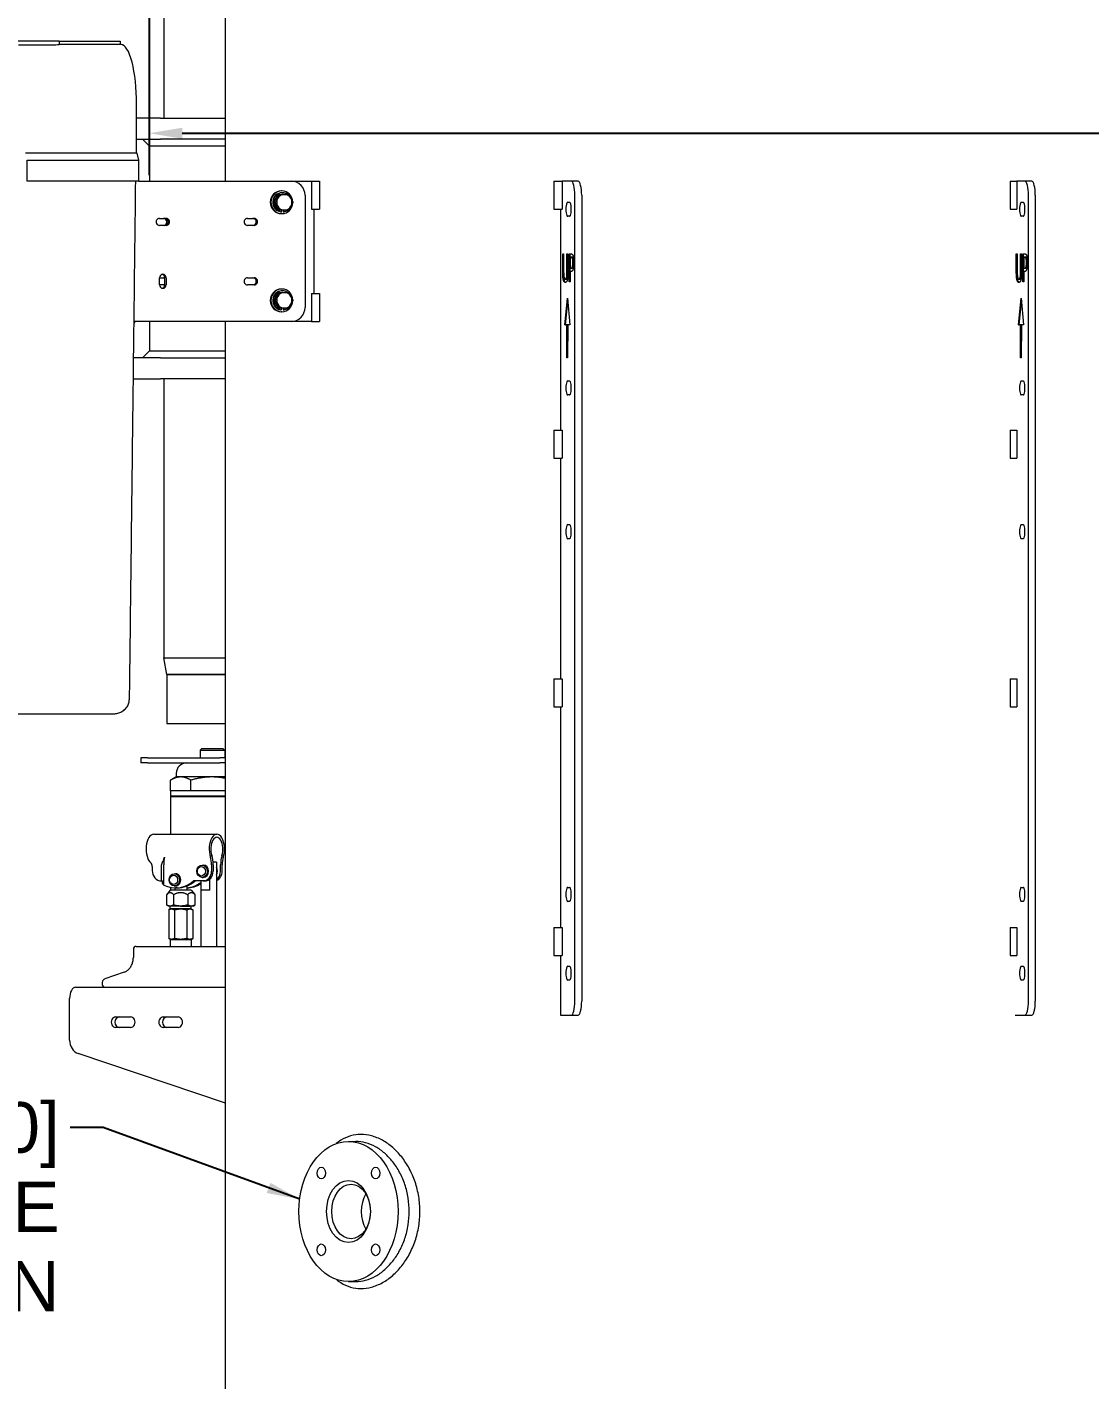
# Model space of a CAD drawing. Header units: inches. Extents: x 15 to 402, y 6 to 258.
# Drawn here: x 56.04 to 93.95, y 65.23 to 113.49 of the extents above; entities that cross this region are included whole.
import ezdxf

# ---------------------------------------------------------------- set-up
doc = ezdxf.new("R2010")
doc.units = ezdxf.units.IN
doc.header["$LTSCALE"] = 12
doc.header["$MEASUREMENT"] = 0
for name, color, linetype, lineweight in [('Dimension (ANSI)', 7, 'Continuous', 25), ('Symbol (ANSI)', 7, 'Continuous', 25), ('Visible (ANSI)', 7, 'Continuous', 50)]:
    doc.layers.add(name, color=color, linetype=linetype, lineweight=lineweight)
doc.styles.add('MEMCOR Medium', font='arial.ttf')
doc.dimstyles.new('Default (ANSI)', dxfattribs={"dimscale": 12, "dimtxt": 0.15, "dimasz": 0.098425, "dimexe": 0.125, "dimexo": 0.0625, "dimgap": 0.031496, "dimtad": 0, "dimtih": 1, "dimtoh": 1, "dimdec": 4, "dimrnd": 1e-08, "dimzin": 3, "dimdsep": 46, "dimlunit": 5, "dimtxsty": 'MEMCOR Medium', "dimcen": 0.09, "dimdle": 0.393701, "dimclrd": 256, "dimclre": 256, "dimclrt": 256, "dimadec": 0, "dimazin": 1, "dimtfac": 0.8, "dimtofl": 0, "dimtmove": 0, "dimatfit": 3, "dimfxl": 1, "dimfrac": 1, "dimtolj": 1, "dimtzin": 4, "dimlwd": -1, "dimlwe": -1, "dimarcsym": 0})
doc.dimstyles.new('Default (ANSI)$7', dxfattribs={"dimscale": 12, "dimtxt": 0.15, "dimasz": 0.098425, "dimexe": 0.125, "dimexo": 0.0625, "dimgap": 0.031496, "dimtad": 0, "dimtih": 1, "dimtoh": 1, "dimdec": 4, "dimrnd": 1e-08, "dimzin": 3, "dimdsep": 46, "dimlunit": 5, "dimtxsty": 'MEMCOR Medium', "dimcen": 0.09, "dimdle": 0.393701, "dimclrd": 256, "dimclre": 256, "dimclrt": 256, "dimadec": 0, "dimazin": 1, "dimtfac": 0.8, "dimtofl": 0, "dimtmove": 0, "dimatfit": 3, "dimfxl": 1, "dimfrac": 1, "dimtolj": 1, "dimtzin": 4, "dimlwd": -1, "dimlwe": -1, "dimarcsym": 0})

# ---------------------------------------------------------------- blocks, each defined once
blk = doc.blocks.new('*D19')
at = {"layer": 'Defpoints', "color": 0, "transparency": 16777216}
for p in [(60.399, 120.366), (98.836, 120.366), (98.836, 109.697)]:
    blk.add_point(p, dxfattribs=at)
at = {"layer": 'Dimension (ANSI)', "transparency": 16777216}
for p, q in [((60.399, 119.616), (60.399, 108.197)), ((98.836, 119.616), (98.836, 108.197)), ((61.58, 109.697), (97.654, 109.697)), ((98.836, 109.697), (102.625, 109.697))]:
    blk.add_line(p, q, dxfattribs=at)
for points in [[(61.58, 109.894), (61.58, 109.5), (60.399, 109.697)], [(97.654, 109.894), (97.654, 109.5), (98.836, 109.697)]]:
    blk.add_solid(points, dxfattribs=at)
at = {"layer": 'Dimension (ANSI)', "transparency": 16777216, "char_height": 1.8, "attachment_point": 5, "style": 'MEMCOR Medium'}
for s, insert in [('\\A1; 38{\\H0.8x;\\S7#16;} in', (109.125, 111.537)), ('\\A1;[976.3 mm]', (109.125, 108.166))]:
    blk.add_mtext(s, dxfattribs=dict(at, insert=insert))
blk = doc.blocks.new('*D21')
at = {"layer": 'Defpoints', "color": 0, "transparency": 16777216}
for p in [(60.633, 121.736), (36.956, 39.736), (59.354, 39.736)]:
    blk.add_point(p, dxfattribs=at)
at = {"layer": 'Dimension (ANSI)', "transparency": 16777216}
for p, q in [((59.883, 121.736), (35.456, 121.736)), ((36.956, 120.555), (36.956, 91.062)), ((36.956, 40.917), (36.956, 85.405)), ((58.604, 39.736), (35.456, 39.736))]:
    blk.add_line(p, q, dxfattribs=at)
for points in [[(36.76, 120.555), (37.153, 120.555), (36.956, 121.736)], [(36.76, 40.917), (37.153, 40.917), (36.956, 39.736)]]:
    blk.add_solid(points, dxfattribs=at)
at = {"layer": 'Dimension (ANSI)', "transparency": 16777216, "char_height": 1.8, "attachment_point": 5, "style": 'MEMCOR Medium'}
for s, insert in [('\\A1; 82 in', (36.956, 89.531)), ('\\A1;[2082.8 mm]', (36.956, 86.702))]:
    blk.add_mtext(s, dxfattribs=dict(at, insert=insert))
blk = doc.blocks.new('*D30')
at = {"layer": 'Defpoints', "color": 0, "transparency": 16777216}
for p in [(26.516, 130.491), (26.283, 39.736), (59.354, 39.736)]:
    blk.add_point(p, dxfattribs=at)
at = {"layer": 'Dimension (ANSI)', "transparency": 16777216}
for p, q in [((26.283, 129.31), (26.283, 103.476)), ((26.283, 40.917), (26.283, 96.715)), ((58.604, 39.736), (24.783, 39.736))]:
    blk.add_line(p, q, dxfattribs=at)
for points in [[(26.086, 129.31), (26.48, 129.31), (26.283, 130.491)], [(26.086, 40.917), (26.48, 40.917), (26.283, 39.736)]]:
    blk.add_solid(points, dxfattribs=at)
at = {"layer": 'Dimension (ANSI)', "transparency": 16777216, "char_height": 1.8, "attachment_point": 5, "style": 'MEMCOR Medium'}
for s, insert in [('\\A1; 90{\\H0.8x;\\S3#4;} in', (26.283, 101.944)), ('\\A1;[2305.2 mm]', (26.283, 98.564))]:
    blk.add_mtext(s, dxfattribs=dict(at, insert=insert))

msp = doc.modelspace()

# ---------------------------------------------------------------- linework, layer by layer
at = {"layer": 'Visible (ANSI)', "linetype": 'Continuous', "lineweight": 18}
for p, q in [((60.92097, 115.73624), (60.92097, 110.23586)), ((63.11688, 107.98586), (63.11688, 113.98586)), ((57.18786, 112.98586), (54.07478, 112.98586)), ((57.18786, 112.98586), (59.36935, 112.98586)), ((57.18786, 112.98586), (57.18786, 112.85818)), ((59.36935, 112.98586), (59.36935, 112.86086)), ((59.39641, 112.86086), (58.29204, 112.86086)), ((59.94881, 108.98586), (59.94881, 110.73586)), ((60.80125, 110.23586), (59.94881, 110.23586)), ((60.80125, 110.23586), (63.11688, 110.23586)), ((59.94881, 109.48586), (60.80125, 109.48586)), ((60.40597, 109.23586), (60.15597, 109.48586)), ((60.40597, 109.23586), (60.40597, 107.98586)), ((63.11688, 109.23586), (60.40597, 109.23586)), ((63.11688, 109.48586), (60.80125, 109.48586)), ((59.96737, 108.98586), (55.99037, 108.98586)), ((56.04349, 108.73586), (60.03236, 108.73586)), ((56.04349, 107.98586), (56.04349, 108.73586)), ((60.03236, 108.73586), (59.96737, 108.98586)), ((60.03236, 107.98586), (60.03236, 108.73586)), ((60.03236, 107.98586), (56.04349, 107.98586)), ((60.03236, 107.98586), (60.29885, 107.98586)), ((60.29885, 107.98586), (65.47471, 107.98586)), ((65.13319, 107.64186), (65.11249, 107.64186)), ((65.47471, 107.98586), (66.18347, 107.98586)), ((66.18347, 107.98586), (66.47713, 107.98586)), ((66.18347, 107.98586), (66.18347, 106.98586)), ((66.47713, 107.98586), (66.47713, 106.98586)), ((74.8274, 107.98586), (75.13188, 107.98586)), ((74.8274, 107.98586), (74.8274, 106.98586)), ((75.4554, 107.98586), (75.13188, 107.98586)), ((75.13188, 107.98586), (75.13188, 106.98586)), ((75.69689, 107.98586), (75.4554, 107.98586)), ((91.10644, 107.98586), (91.34926, 107.98586)), ((91.10644, 107.98586), (91.10644, 106.98586)), ((91.63466, 107.98586), (91.34926, 107.98586)), ((91.34926, 107.98586), (91.34926, 106.98586)), ((91.87614, 107.98586), (91.63466, 107.98586)), ((64.85058, 107.23586), (64.92893, 107.37636)), ((64.85058, 107.23586), (64.9005, 107.23586)), ((64.92893, 107.09536), (64.85058, 107.23586)), ((64.92893, 107.37636), (65.00728, 107.51686)), ((65.00728, 107.51686), (65.05721, 107.51686)), ((65.13319, 107.57586), (65.15752, 107.57586)), ((65.95767, 107.48586), (65.95767, 103.48586)), ((75.326, 107.23586), (75.3907, 107.23586)), ((75.58481, 78.73586), (75.58481, 107.48586)), ((75.8263, 107.48586), (75.8263, 78.73586)), ((91.50525, 107.23586), (91.56996, 107.23586)), ((91.76407, 78.73586), (91.76407, 107.48586)), ((92.00555, 107.48586), (92.00555, 78.73586)), ((60.76582, 106.66086), (61.0073, 106.66086)), ((63.90508, 106.66086), (64.14656, 106.66086)), ((65.00728, 106.95486), (64.92893, 107.09536)), ((65.00728, 106.95486), (65.05721, 106.95486)), ((65.08779, 106.89913), (65.11212, 106.89913)), ((65.11212, 106.95486), (65.11212, 106.89913)), ((65.13319, 106.82986), (65.11249, 106.82986)), ((65.17859, 106.95486), (65.17859, 106.89913)), ((65.17859, 106.89913), (65.20292, 106.89913)), ((65.20292, 106.89913), (65.20292, 106.95486)), ((66.18347, 106.98586), (66.47713, 106.98586)), ((66.27139, 106.98586), (66.27139, 103.98586)), ((74.8274, 106.98586), (75.13188, 106.98586)), ((75.06718, 106.98586), (75.06718, 99.11086)), ((75.3907, 106.73586), (75.326, 106.73586)), ((91.10644, 106.98586), (91.34926, 106.98586)), ((91.56996, 106.73586), (91.50525, 106.73586)), ((61.0073, 106.41086), (60.76582, 106.41086)), ((64.14656, 106.41086), (63.90508, 106.41086)), ((75.14821, 104.77145), (75.14821, 105.39543)), ((75.14821, 105.39543), (75.18261, 105.39543)), ((75.17236, 104.77145), (75.17236, 105.39543)), ((75.18261, 105.39543), (75.18261, 104.77145)), ((75.30111, 105.39543), (75.33551, 105.39543)), ((75.30111, 104.76821), (75.30111, 105.39543)), ((75.32526, 104.76821), (75.32526, 105.39543)), ((75.33551, 105.39543), (75.33551, 104.77145)), ((75.3848, 104.39543), (75.3848, 105.39543)), ((75.3848, 105.39543), (75.44982, 105.39543)), ((75.40895, 104.39543), (75.40895, 105.39543)), ((75.44772, 105.28036), (75.4192, 105.28036)), ((75.4192, 105.28036), (75.4192, 104.88166)), ((75.44772, 105.28036), (75.47187, 105.28036)), ((91.32747, 104.77145), (91.32747, 105.39543)), ((91.32747, 105.39543), (91.36187, 105.39543)), ((91.35162, 104.77145), (91.35162, 105.39543)), ((91.36187, 105.39543), (91.36187, 104.77145)), ((91.48037, 105.39543), (91.51477, 105.39543)), ((91.48037, 104.76821), (91.48037, 105.39543)), ((91.50452, 104.76821), (91.50452, 105.39543)), ((91.51477, 105.39543), (91.51477, 104.77145)), ((91.56406, 104.39543), (91.56406, 105.39543)), ((91.56406, 105.39543), (91.62908, 105.39543)), ((91.58821, 104.39543), (91.58821, 105.39543)), ((91.62698, 105.28036), (91.59845, 105.28036)), ((91.59845, 105.28036), (91.59845, 104.88166)), ((91.62698, 105.28036), (91.65113, 105.28036)), ((75.4192, 104.88166), (75.44269, 104.88166)), ((75.4192, 104.76821), (75.4192, 104.39543)), ((75.44835, 104.76821), (75.4192, 104.76821)), ((75.44269, 104.88166), (75.46684, 104.88166)), ((75.49785, 104.94163), (75.522, 104.94163)), ((91.59845, 104.88166), (91.62195, 104.88166)), ((91.59845, 104.76821), (91.59845, 104.39543)), ((91.62761, 104.76821), (91.59845, 104.76821)), ((91.62195, 104.88166), (91.64609, 104.88166)), ((91.67711, 104.94163), (91.70126, 104.94163)), ((60.76582, 104.54086), (60.95859, 104.54086)), ((60.76582, 104.29086), (60.76582, 104.54086)), ((60.95859, 104.29086), (60.76582, 104.29086)), ((60.95877, 104.29086), (60.95877, 104.54086)), ((61.0073, 104.54086), (61.0073, 104.29086)), ((63.90508, 104.54086), (64.14656, 104.54086)), ((64.14656, 104.29086), (63.90508, 104.29086)), ((75.24176, 104.48782), (75.26591, 104.48782)), ((75.4192, 104.39543), (75.3848, 104.39543)), ((91.42101, 104.48782), (91.44516, 104.48782)), ((91.59845, 104.39543), (91.56406, 104.39543)), ((64.85058, 103.73586), (64.92893, 103.87636)), ((64.92893, 103.87636), (65.00728, 104.01686)), ((65.00728, 104.01686), (65.05721, 104.01686)), ((65.13319, 104.14186), (65.11249, 104.14186)), ((65.13319, 104.07586), (65.15752, 104.07586)), ((66.18347, 103.98586), (66.47713, 103.98586)), ((66.18347, 103.98586), (66.18347, 102.98586)), ((66.47713, 103.98586), (66.47713, 102.98586)), ((75.22226, 102.86635), (75.31662, 103.80951)), ((75.31662, 103.80951), (75.40597, 102.85942)), ((91.40151, 102.86635), (91.49588, 103.80951)), ((91.49588, 103.80951), (91.58522, 102.85942)), ((64.85058, 103.73586), (64.9005, 103.73586)), ((64.92893, 103.59536), (64.85058, 103.73586)), ((65.00728, 103.45486), (64.92893, 103.59536)), ((65.00728, 103.45486), (65.05721, 103.45486)), ((65.08779, 103.39913), (65.11212, 103.39913)), ((65.11212, 103.45486), (65.11212, 103.39913)), ((65.13319, 103.32986), (65.11249, 103.32986)), ((65.17859, 103.45486), (65.17859, 103.39913)), ((65.17859, 103.39913), (65.20292, 103.39913)), ((65.20292, 103.39913), (65.20292, 103.45486)), ((75.2464, 102.86635), (75.32832, 103.68509)), ((91.42566, 102.86635), (91.50758, 103.68509)), ((60.29885, 102.98586), (59.84793, 102.98586)), ((65.47471, 102.98586), (60.29885, 102.98586)), ((60.40597, 102.98586), (60.40597, 101.93586)), ((63.11688, 61.38586), (63.11688, 102.98586)), ((66.18347, 102.98586), (65.47471, 102.98586)), ((66.18347, 102.98586), (66.47713, 102.98586)), ((75.29892, 102.86425), (75.22226, 102.86635)), ((75.22226, 102.86635), (75.2464, 102.86635)), ((75.32307, 102.86425), (75.2464, 102.86635)), ((75.29519, 101.68833), (75.29892, 102.86425)), ((75.29892, 102.86425), (75.32307, 102.86425)), ((75.31934, 101.6889), (75.32307, 102.86425)), ((75.32824, 102.86293), (75.32504, 101.68903)), ((75.32824, 102.86293), (75.35239, 102.86293)), ((75.40597, 102.85942), (75.32824, 102.86293)), ((75.40586, 102.86051), (75.35239, 102.86293)), ((91.47818, 102.86425), (91.40151, 102.86635)), ((91.40151, 102.86635), (91.42566, 102.86635)), ((91.50233, 102.86425), (91.42566, 102.86635)), ((91.47444, 101.68833), (91.47818, 102.86425)), ((91.47818, 102.86425), (91.50233, 102.86425)), ((91.49859, 101.6889), (91.50233, 102.86425)), ((91.5075, 102.86293), (91.5043, 101.68903)), ((91.5075, 102.86293), (91.53165, 102.86293)), ((91.58522, 102.85942), (91.5075, 102.86293)), ((91.58512, 102.86051), (91.53165, 102.86293)), ((60.40597, 101.93586), (60.15597, 101.68586)), ((60.40597, 101.93586), (63.11688, 101.93586)), ((60.80125, 101.68586), (59.83251, 101.68586)), ((60.80125, 101.68586), (63.11688, 101.68586)), ((75.32504, 101.68903), (75.29519, 101.68833)), ((91.5043, 101.68903), (91.47444, 101.68833)), ((59.82361, 100.93586), (60.80125, 100.93586)), ((63.11688, 100.93586), (60.80125, 100.93586)), ((60.92097, 100.93586), (60.92097, 90.98586)), ((75.326, 100.86086), (75.3907, 100.86086)), ((91.50525, 100.86086), (91.56996, 100.86086)), ((75.3907, 100.36086), (75.326, 100.36086)), ((91.56996, 100.36086), (91.50525, 100.36086)), ((74.8274, 99.11086), (75.13188, 99.11086)), ((74.8274, 99.11086), (74.8274, 98.11086)), ((75.13188, 99.11086), (75.13188, 98.11086)), ((91.10644, 99.11086), (91.34926, 99.11086)), ((91.10644, 99.11086), (91.10644, 98.11086)), ((91.34926, 99.11086), (91.34926, 98.11086)), ((74.8274, 98.11086), (75.13188, 98.11086)), ((75.06718, 98.11086), (75.06718, 90.23586)), ((91.10644, 98.11086), (91.34926, 98.11086)), ((75.326, 95.73586), (75.3907, 95.73586)), ((91.50525, 95.73586), (91.56996, 95.73586)), ((75.3907, 95.23586), (75.326, 95.23586)), ((91.56996, 95.23586), (91.50525, 95.23586)), ((60.92097, 90.98586), (63.11688, 90.98586)), ((60.92097, 90.98586), (60.9728, 90.98586)), ((61.03097, 90.39586), (60.92097, 90.98586)), ((60.9728, 90.98586), (63.11688, 90.98586)), ((61.03097, 90.39586), (63.11688, 90.39586)), ((61.03097, 90.39586), (61.03097, 88.64586)), ((63.0502, 90.39586), (61.03097, 90.39586)), ((63.11688, 90.39586), (63.0502, 90.39586)), ((74.8274, 90.23586), (75.13188, 90.23586)), ((74.8274, 90.23586), (74.8274, 89.23586)), ((75.13188, 90.23586), (75.13188, 89.23586)), ((91.10644, 90.23586), (91.34926, 90.23586)), ((91.10644, 90.23586), (91.10644, 89.23586)), ((91.34926, 90.23586), (91.34926, 89.23586)), ((55.67365, 88.98586), (59.09706, 88.98586)), ((74.8274, 89.23586), (75.13188, 89.23586)), ((75.06718, 89.23586), (75.06718, 81.36086)), ((91.10644, 89.23586), (91.34926, 89.23586)), ((61.03097, 88.64586), (63.11688, 88.64586)), ((60.3408, 87.42336), (60.09802, 87.42336)), ((60.09802, 87.42336), (60.09802, 87.23586)), ((60.3408, 87.42336), (62.91338, 87.42336)), ((62.26847, 87.73586), (62.21847, 87.68586)), ((62.21847, 87.68586), (63.09347, 87.68586)), ((62.21847, 87.68586), (62.21847, 87.42336)), ((63.04347, 87.73586), (62.26847, 87.73586)), ((63.11688, 87.42336), (62.91338, 87.42336)), ((63.04347, 87.73586), (63.09347, 87.68586)), ((63.09347, 87.68586), (63.09347, 87.42336)), ((60.3408, 87.23586), (60.09802, 87.23586)), ((60.3408, 87.23586), (62.91338, 87.23586)), ((63.11688, 87.23586), (62.91338, 87.23586)), ((61.16243, 86.23586), (61.16243, 86.62032)), ((61.36234, 86.73586), (61.17632, 86.62846)), ((61.36234, 86.86086), (61.36234, 86.73586)), ((61.52498, 86.73586), (61.36234, 86.73586)), ((62.6343, 86.73586), (61.52498, 86.73586)), ((61.88753, 86.23586), (61.88753, 86.62032)), ((63.11688, 86.73586), (62.6343, 86.73586)), ((61.88753, 86.23586), (61.16222, 86.23586)), ((61.16222, 86.23586), (61.16222, 86.04836)), ((63.11688, 86.04836), (61.16222, 86.04836)), ((63.11688, 86.02836), (61.16222, 86.02836)), ((61.16222, 86.02836), (61.16222, 84.69211)), ((61.28722, 86.02836), (61.28722, 86.04836)), ((63.11688, 86.23586), (61.88753, 86.23586)), ((60.5627, 84.69211), (62.81371, 84.69211)), ((60.50611, 83.53791), (60.50611, 83.40211)), ((60.82769, 83.53791), (60.82769, 83.02711)), ((60.91646, 82.87769), (60.91646, 83.60521)), ((62.28744, 83.58961), (62.32924, 83.58961)), ((62.62401, 83.60521), (62.62401, 83.37086)), ((62.80019, 83.69211), (62.6774, 83.69211)), ((62.6806, 83.60521), (62.6806, 83.37086)), ((62.80019, 83.69211), (62.80019, 80.69211)), ((62.94682, 83.37086), (62.94682, 83.60521)), ((63.00341, 83.37086), (63.00341, 83.60521)), ((60.82769, 83.02711), (60.87872, 83.02711)), ((60.87872, 82.93121), (60.87872, 83.02711)), ((61.29592, 83.28394), (61.33772, 83.28394)), ((62.32924, 83.02711), (61.98087, 83.02711)), ((62.23769, 83.02711), (62.23769, 80.69211)), ((62.25481, 82.69211), (62.25481, 83.02711)), ((62.28744, 83.15211), (62.32924, 83.15211)), ((62.38583, 83.02711), (62.32924, 83.02711)), ((62.558, 82.69211), (62.558, 83.09184)), ((61.02231, 82.53697), (61.02231, 82.16869)), ((61.15242, 82.69211), (61.02701, 82.54265)), ((61.90242, 82.69211), (61.15242, 82.69211)), ((61.16222, 82.79398), (61.16222, 82.69211)), ((61.26754, 82.53697), (61.26754, 82.16869)), ((61.29592, 82.84644), (61.33772, 82.84644)), ((61.30867, 82.77757), (61.30867, 82.69211)), ((61.39431, 82.77711), (61.33772, 82.77711)), ((61.74617, 82.84638), (61.74617, 82.69211)), ((61.77265, 82.53697), (61.77265, 82.16869)), ((61.90242, 82.69211), (62.02783, 82.54265)), ((62.03253, 82.53697), (62.03253, 82.16869)), ((62.558, 82.69211), (62.25481, 82.69211)), ((75.326, 82.79836), (75.3907, 82.79836)), ((91.50525, 82.79836), (91.56996, 82.79836)), ((61.08992, 82.12961), (61.02701, 82.16594)), ((61.14492, 82.12961), (61.08992, 82.12961)), ((61.52009, 82.12961), (61.14492, 82.12961)), ((61.15242, 82.02961), (61.15242, 82.12961)), ((61.52009, 82.12961), (61.90259, 82.12961)), ((61.90242, 82.02961), (61.90242, 82.12961)), ((61.96492, 82.12961), (61.90259, 82.12961)), ((61.96492, 82.12961), (62.02783, 82.16594)), ((75.3907, 82.29836), (75.326, 82.29836)), ((91.56996, 82.29836), (91.50525, 82.29836)), ((61.09447, 81.99612), (61.09447, 80.97561)), ((61.15242, 82.02961), (61.0985, 81.99848)), ((61.19957, 82.02961), (61.15242, 82.02961)), ((61.52114, 82.02961), (61.19957, 82.02961)), ((61.30466, 81.99612), (61.30466, 80.97561)), ((61.84899, 82.02961), (61.52114, 82.02961)), ((61.73761, 81.99612), (61.73761, 80.97561)), ((61.90242, 82.02961), (61.84899, 82.02961)), ((61.90242, 82.02961), (61.95635, 81.99848)), ((61.96037, 81.99612), (61.96037, 80.97561)), ((74.8274, 81.36086), (75.13188, 81.36086)), ((74.8274, 81.36086), (74.8274, 80.36086)), ((75.13188, 81.36086), (75.13188, 80.36086)), ((91.10644, 81.36086), (91.34926, 81.36086)), ((91.10644, 81.36086), (91.10644, 80.36086)), ((91.34926, 81.36086), (91.34926, 80.36086)), ((59.93407, 80.69211), (62.58061, 80.69211)), ((61.15242, 80.94211), (61.0985, 80.97325)), ((61.15242, 80.94211), (61.19957, 80.94211)), ((61.15242, 80.94211), (61.15242, 80.69211)), ((61.19957, 80.94211), (61.52114, 80.94211)), ((61.52114, 80.94211), (61.84899, 80.94211)), ((61.84899, 80.94211), (61.90242, 80.94211)), ((61.90242, 80.94211), (61.95635, 80.97325)), ((61.90242, 80.94211), (61.90242, 80.69211)), ((62.58061, 80.69211), (63.11688, 80.69211)), ((59.83407, 80.59211), (59.83407, 80.29164)), ((74.8274, 80.36086), (75.13188, 80.36086)), ((75.06718, 80.36086), (75.06718, 78.23586)), ((91.10644, 80.36086), (91.34926, 80.36086)), ((59.51126, 79.77336), (58.82113, 79.52889)), ((75.326, 79.98586), (75.3907, 79.98586)), ((91.50525, 79.98586), (91.56996, 79.98586)), ((57.77419, 79.23586), (63.11688, 79.23586)), ((58.72411, 79.38679), (58.72411, 79.33586)), ((75.3907, 79.48586), (75.326, 79.48586)), ((91.56996, 79.48586), (91.50525, 79.48586)), ((57.56223, 77.34737), (57.56223, 78.83586)), ((75.06718, 78.23586), (75.4554, 78.23586)), ((75.4554, 78.23586), (75.69689, 78.23586)), ((91.28455, 78.23586), (91.63466, 78.23586)), ((91.63466, 78.23586), (91.87614, 78.23586)), ((59.20532, 78.17336), (59.73535, 78.17336)), ((59.73535, 77.79836), (59.20532, 77.79836)), ((60.90142, 78.17336), (61.43145, 78.17336)), ((61.43145, 77.79836), (60.90142, 77.79836)), ((63.11688, 75.10133), (57.86992, 76.86655)), ((67.50777, 73.73586), (67.77381, 73.73586)), ((67.50777, 68.73586), (67.77381, 68.73586))]:
    msp.add_line(p, q, dxfattribs=at)
for centre, radius, start, end in [((61.73734, 86.86086), 0.375, 90, 180), ((59.93407, 80.59211), 0.1, 90, 180), ((58.82411, 79.33586), 0.1, 180, 270)]:
    msp.add_arc(centre, radius, start, end, dxfattribs=at)
for centre, major_axis, ratio, start_param, end_param in [((58.29204, 110.73586), (-21.99032, 0), 0.09663341, 4.71238898, 4.76262215), ((59.39641, 110.73586), (0, 2.125), 0.25995395, 4.71238898, 6.28318531), ((65.11249, 107.23586), (0, 0.406), 0.96592583, 0, 3.14159265), ((65.13319, 107.23586), (0, 0.406), 0.96592583, 4.72280365, 10.98515962), ((65.47471, 107.48586), (0, 0.5), 0.96592583, 4.71238898, 6.28318531), ((75.4554, 107.48586), (0, 0.5), 0.25881905, 4.71238898, 6.28318531), ((75.69689, 107.48586), (0, 0.5), 0.25881905, 4.71238898, 6.28318531), ((91.63466, 107.48586), (0, 0.5), 0.25881905, 4.71238898, 6.28318531), ((91.87614, 107.48586), (0, 0.5), 0.25881905, 4.71238898, 6.28318531), ((65.13319, 107.23586), (0, 0.34), 0.96592583, 0, 3.00291327), ((65.15752, 107.23586), (0, -0.34), 0.96592583, 2.54360569, 6.14450593), ((65.15752, 107.23586), (0, 0.281), 0.96592583, 0.84363039, 1.25076471), ((65.15752, 107.23586), (0, 0.281), 0.96592583, 1.89082795, 2.29796226), ((65.22041, 107.23586), (0, -0.281), 0.96592583, 4.1887902, 5.23598776), ((65.22041, 107.23586), (0, 0.281), 0.96592583, 0, 1.04719755), ((65.22041, 107.23586), (0, 0.281), 0.96592583, 5.23598776, 6.28318531), ((65.15752, 107.23586), (0, -0.34), 0.96592583, 1.96986023, 2.25394248), ((65.22041, 107.23586), (0, 0.281), 0.96592583, 4.1887902, 5.23598776), ((75.326, 106.98586), (0, -0.25), 0.25881905, 3.14159265, 6.28318531), ((75.3907, 106.98586), (0, 0.25), 0.25881905, 3.14159265, 6.28318531), ((91.50525, 106.98586), (0, -0.25), 0.25881905, 3.14159265, 6.28318531), ((91.56996, 106.98586), (0, 0.25), 0.25881905, 3.14159265, 6.28318531), ((60.76582, 106.53586), (0, -0.125), 0.96592583, 3.14159265, 6.28318531), ((60.91006, 106.53586), (0, -0.125), 0.96592583, 0, 3.14159265), ((60.95859, 106.53586), (0, 0.125), 0.96592583, 3.14159265, 6.28318531), ((60.95877, 106.53586), (0, -0.125), 0.96592583, 0, 3.14159265), ((61.0073, 106.53586), (0, 0.125), 0.96592583, 3.14159265, 6.28318531), ((63.90508, 106.53586), (0, -0.125), 0.96592583, 3.14159265, 6.28318531), ((64.09803, 106.53586), (0, -0.125), 0.96592583, 0, 3.14159265), ((64.14656, 106.53586), (0, 0.125), 0.96592583, 3.14159265, 6.28318531), ((65.22041, 107.23586), (0, -0.281), 0.96592583, 5.23598776, 6.28318531), ((65.15752, 107.23586), (0, -0.34), 0.96592583, 0.13867938, 0.59798696), ((65.22041, 107.23586), (0, -0.281), 0.96592583, 0, 1.04719755), ((65.15752, 107.23586), (0, -0.34), 0.96592583, 0.88765017, 1.17173242), ((60.88656, 104.54086), (0, 0.125), 0.96592583, 4.71238898, 7.85398163), ((60.88656, 104.29086), (0, -0.125), 0.96592583, 4.71238898, 7.85398163), ((60.83803, 104.54086), (0, 0.125), 0.96592583, 4.71238898, 6.08084556), ((60.83803, 104.29086), (0, -0.125), 0.96592583, 0.20233975, 1.57079633), ((60.91006, 104.41586), (0, 0.125), 0.96592583, 5.86788264, 6.28318531), ((60.91006, 104.41586), (0, -0.125), 0.96592583, 0, 0.41530267), ((60.95859, 104.41586), (0, 0.125), 0.96592583, 6.2816422, 6.28318531), ((60.95859, 104.41586), (0, -0.125), 0.96592583, 0, 0.0015431), ((63.90508, 104.41586), (0, -0.125), 0.96592583, 3.14159265, 6.28318531), ((64.09803, 104.41586), (0, -0.125), 0.96592583, 0, 3.14159265), ((64.14656, 104.41586), (0, 0.125), 0.96592583, 3.14159265, 6.28318531), ((65.11249, 103.73586), (0, 0.406), 0.96592583, 0, 3.14159265), ((65.13319, 103.73586), (0, 0.406), 0.96592583, 4.72280365, 10.98515962), ((65.13319, 103.73586), (0, 0.34), 0.96592583, 0, 3.00291327), ((65.15752, 103.73586), (0, -0.34), 0.96592583, 2.54360569, 6.14450593), ((65.15752, 103.73586), (0, 0.281), 0.96592583, 0.84363039, 1.25076471), ((65.22041, 103.73586), (0, -0.281), 0.96592583, 4.1887902, 5.23598776), ((65.22041, 103.73586), (0, 0.281), 0.96592583, 0, 1.04719755), ((65.22041, 103.73586), (0, 0.281), 0.96592583, 5.23598776, 6.28318531), ((65.15752, 103.73586), (0, -0.34), 0.96592583, 1.96986023, 2.25394248), ((65.22041, 103.73586), (0, 0.281), 0.96592583, 4.1887902, 5.23598776), ((65.15752, 103.73586), (0, 0.281), 0.96592583, 1.89082795, 2.29796226), ((65.22041, 103.73586), (0, -0.281), 0.96592583, 5.23598776, 6.28318531), ((65.15752, 103.73586), (0, -0.34), 0.96592583, 0.13867938, 0.59798696), ((65.22041, 103.73586), (0, -0.281), 0.96592583, 0, 1.04719755), ((65.15752, 103.73586), (0, -0.34), 0.96592583, 0.88765017, 1.17173242), ((65.47471, 103.48586), (0, -0.5), 0.96592583, 0, 1.57079633), ((59.92299, 102.48586), (0, 0.5), 0.25881905, 0, 0.62963673), ((75.326, 100.61086), (0, -0.25), 0.25881905, 3.14159265, 6.28318531), ((75.3907, 100.61086), (0, 0.25), 0.25881905, 3.14159265, 6.28318531), ((91.50525, 100.61086), (0, -0.25), 0.25881905, 3.14159265, 6.28318531), ((91.56996, 100.61086), (0, 0.25), 0.25881905, 3.14159265, 6.28318531), ((75.326, 95.48586), (0, -0.25), 0.25881905, 3.14159265, 6.28318531), ((75.3907, 95.48586), (0, 0.25), 0.25881905, 3.14159265, 6.28318531), ((91.50525, 95.48586), (0, -0.25), 0.25881905, 3.14159265, 6.28318531), ((91.56996, 95.48586), (0, 0.25), 0.25881905, 3.14159265, 6.28318531), ((59.19167, 89.48776), (0.11348, 0.48878), 0.98813552, 4.88579285, 4.93116351), ((60.5627, 84.16086), (0, 0.53125), 0.51443722, 0, 2.75995643), ((62.81371, 84.16086), (0, 0.53125), 0.51443722, 4.14335939, 8.42301123), ((62.81371, 84.16086), (0, 0.42125), 0.51443722, 4.14335939, 8.42301123), ((60.43409, 83.53791), (0, 0.14), 0.51443722, 4.71238898, 5.90154908), ((60.87572, 83.53791), (0, 0.14), 0.34309083, 0.38163623, 1.57079633), ((60.78995, 84.16086), (0, -0.53125), 0.34309083, 0.38163623, 1.00176674), ((61.08801, 83.60521), (0, -0.5), 0.34309083, 4.14335939, 4.71238898), ((62.32924, 83.37086), (0, -0.21875), 0.85752805, 0, 3.14159265), ((62.3668, 83.60521), (0, -0.5), 0.51443722, 1.57079633, 2.13982592), ((62.3668, 83.60521), (0, -0.61), 0.51443722, 1.57079633, 2.13982592), ((62.65205, 83.37086), (0, -0.21875), 0.85752805, 0.9103553, 2.23123736), ((63.26063, 83.60521), (0, 0.61), 0.51443722, 1.00176674, 1.57079633), ((63.26063, 83.60521), (0, 0.5), 0.51443722, 1.00176674, 1.57079633), ((60.82769, 83.40211), (0, -0.375), 0.85752805, 4.71238898, 6.28318531), ((61.33772, 84.02711), (0, -1.25), 0.85752805, 5.87929347, 6.92668642), ((61.33772, 83.06519), (0, 0.21875), 0.85752805, 3.14159265, 6.28318531), ((61.39431, 84.02711), (0, -1.25), 0.85752805, 0, 0.64350111), ((62.32924, 83.37086), (0, -0.34375), 0.85752805, 0, 1.57079633), ((62.38583, 83.37086), (0, -0.34375), 0.85752805, 0, 1.57079633), ((62.70864, 83.37086), (0, -0.34375), 0.85752805, 0.31580306, 1.57079633), ((62.65205, 83.37086), (0, 0.34375), 0.85752805, 3.66813866, 4.71238898), ((61.085, 84.02711), (0, 1.25), 0.34309083, 2.63979768, 2.73770082), ((61.66053, 84.02711), (0, -1.25), 0.85752805, 0.07997942, 0.56858133), ((61.71712, 84.02711), (0, -1.25), 0.85752805, 0.02710566, 0.50710121), ((75.326, 82.54836), (0, -0.25), 0.25881905, 3.14159265, 6.28318531), ((75.3907, 82.54836), (0, 0.25), 0.25881905, 3.14159265, 6.28318531), ((91.50525, 82.54836), (0, -0.25), 0.25881905, 3.14159265, 6.28318531), ((91.56996, 82.54836), (0, 0.25), 0.25881905, 3.14159265, 6.28318531), ((75.326, 79.73586), (0, -0.25), 0.25881905, 3.14159265, 6.28318531), ((75.3907, 79.73586), (0, 0.25), 0.25881905, 3.14159265, 6.28318531), ((91.50525, 79.73586), (0, -0.25), 0.25881905, 3.14159265, 6.28318531), ((91.56996, 79.73586), (0, 0.25), 0.25881905, 3.14159265, 6.28318531), ((57.77419, 78.83586), (0, 0.4), 0.52991926, 0, 1.57079633), ((75.4554, 78.73586), (0, -0.5), 0.25881905, 0, 1.57079633), ((75.69689, 78.73586), (0, -0.5), 0.25881905, 0, 1.57079633), ((91.63466, 78.73586), (0, -0.5), 0.25881905, 0, 1.57079633), ((91.87614, 78.73586), (0, -0.5), 0.25881905, 0, 1.57079633), ((59.20532, 77.98586), (0, -0.1875), 0.8480481, 3.14159265, 6.28318531), ((59.3378, 77.98586), (0, 0.1875), 0.8480481, 0, 3.14159265), ((59.73535, 77.98586), (0, 0.1875), 0.8480481, 3.14159265, 6.28318531), ((60.90142, 77.98586), (0, -0.1875), 0.8480481, 3.14159265, 6.28318531), ((61.0339, 77.98586), (0, 0.1875), 0.8480481, 0, 3.14159265), ((61.43145, 77.98586), (0, 0.1875), 0.8480481, 3.14159265, 6.28318531), ((57.98625, 77.34737), (0, -0.5), 0.8480481, 4.71238898, 6.00526251), ((68.65328, 71.23586), (0, -0.975), 0.70710678, 4.01124167, 5.41353629)]:
    msp.add_ellipse(centre, major_axis=major_axis, ratio=ratio, start_param=start_param, end_param=end_param, dxfattribs=at)
for centre, major_axis, ratio in [((62.28744, 83.37086), (0, -0.21875), 0.85752805), ((62.26172, 83.37086), (0, 0.16875), 0.85752805), ((61.29592, 83.06519), (0, -0.21875), 0.85752805), ((61.2702, 83.06519), (0, 0.16875), 0.85752805), ((67.50777, 71.23586), (0, 2.5), 0.70710678), ((66.53902, 72.60588), (0, 0.21094), 0.70710678), ((68.47652, 72.60588), (0, -0.21094), 0.70710678), ((67.50777, 71.23586), (0, -1.105), 0.70710678), ((67.59969, 71.23586), (0, 0.975), 0.70710678), ((66.53902, 69.86584), (0, 0.21094), 0.70710678), ((68.47652, 69.86584), (0, -0.21094), 0.70710678)]:
    msp.add_ellipse(centre, major_axis=major_axis, ratio=ratio, dxfattribs=at)
for points, knots in [([(55.73531, 112.85347), (55.85672, 112.853), (55.9753, 112.85271), (56.08853, 112.85271), (56.21352, 112.85271), (56.33983, 112.85303), (56.46655, 112.85353)], [28.61566073, 28.61566073, 28.61566073, 28.61566073, 29.49083043, 29.49083043, 29.49083043, 30.45697884, 30.45697884, 30.45697884, 30.45697884]), ([(56.46655, 112.85353), (56.62728, 112.85423), (56.78869, 112.85526), (57.02896, 112.857), (57.10867, 112.85762), (57.18786, 112.85818)], [0.96614841, 0.96614841, 0.96614841, 0.96614841, 2.19142906, 2.19142906, 2.80272071, 2.80272071, 2.80272071, 2.80272071]), ([(59.90723, 107.98586), (59.8926, 106.75243), (59.87797, 105.519), (59.84871, 103.05213), (59.83408, 101.8187), (59.80482, 99.35184), (59.79019, 98.11841), (59.76093, 95.65154), (59.7463, 94.41811), (59.71703, 91.95124), (59.7024, 90.71781), (59.68777, 89.48438)], [-48.29990362, -48.29990362, -48.29990362, -48.29990362, -38.89128474, -38.89128474, -29.48266585, -29.48266585, -20.07404697, -20.07404697, -10.66542808, -10.66542808, -1.2568092, -1.2568092, -1.2568092, -1.2568092]), ([(75.51801, 105.24227), (75.51062, 105.26132), (75.50316, 105.26855), (75.49038, 105.27852), (75.48055, 105.28036), (75.47187, 105.28036)], [-0.38189383, -0.38189383, -0.38189383, -0.38189383, -0.255461127, -0.255461127, 0, 0, 0, 0]), ([(75.53668, 105.08992), (75.53668, 105.11021), (75.53615, 105.13067), (75.53327, 105.17302), (75.53103, 105.18898), (75.52624, 105.21671), (75.52246, 105.23082), (75.51801, 105.24227)], [-0.337279569, -0.337279569, -0.337279569, -0.337279569, -0.253916557, -0.253916557, -0.157342525, -0.157342525, 0, 0, 0, 0]), ([(91.69727, 105.24227), (91.68988, 105.26132), (91.68241, 105.26855), (91.66964, 105.27852), (91.6598, 105.28036), (91.65113, 105.28036)], [-0.38189383, -0.38189383, -0.38189383, -0.38189383, -0.255461127, -0.255461127, 0, 0, 0, 0]), ([(91.71594, 105.08992), (91.71594, 105.11021), (91.71541, 105.13067), (91.71253, 105.17302), (91.71028, 105.18898), (91.7055, 105.21671), (91.70172, 105.23082), (91.69727, 105.24227)], [-0.337279569, -0.337279569, -0.337279569, -0.337279569, -0.253916557, -0.253916557, -0.157342525, -0.157342525, 0, 0, 0, 0]), ([(75.19711, 104.46675), (75.19261, 104.48388), (75.18872, 104.50289), (75.18222, 104.54516), (75.17973, 104.5678), (75.17558, 104.62228), (75.17236, 104.67644), (75.17236, 104.77145)], [-1.83487294, -1.83487294, -1.83487294, -1.83487294, -1.2832116, -1.2832116, -0.72393044, -0.72393044, 0, 0, 0, 0]), ([(75.31415, 104.56966), (75.31856, 104.59555), (75.32145, 104.62389), (75.32373, 104.6701), (75.32526, 104.70443), (75.32526, 104.76821)], [-1.42536624, -1.42536624, -1.42536624, -1.42536624, -0.48598408, -0.48598408, 0, 0, 0, 0]), ([(75.46684, 104.88166), (75.47474, 104.88166), (75.48325, 104.88304), (75.5, 104.89225), (75.5052, 104.89934), (75.5137, 104.91409), (75.51817, 104.9261), (75.522, 104.94163)], [-0.372028077, -0.372028077, -0.372028077, -0.372028077, -0.274279003, -0.274279003, -0.163348537, -0.163348537, 0, 0, 0, 0]), ([(75.522, 104.94163), (75.52448, 104.95122), (75.52674, 104.96163), (75.53077, 104.98503), (75.53219, 104.9964), (75.53579, 105.03306), (75.53668, 105.06194), (75.53668, 105.08992)], [-0.377899074, -0.377899074, -0.377899074, -0.377899074, -0.298395577, -0.298395577, -0.213230014, -0.213230014, 0, 0, 0, 0]), ([(91.37637, 104.46675), (91.37187, 104.48388), (91.36798, 104.50289), (91.36148, 104.54516), (91.35899, 104.5678), (91.35483, 104.62228), (91.35162, 104.67644), (91.35162, 104.77145)], [-1.83487294, -1.83487294, -1.83487294, -1.83487294, -1.2832116, -1.2832116, -0.72393044, -0.72393044, 0, 0, 0, 0]), ([(91.4934, 104.56966), (91.49782, 104.59555), (91.5007, 104.62389), (91.50299, 104.6701), (91.50452, 104.70443), (91.50452, 104.76821)], [-1.42536624, -1.42536624, -1.42536624, -1.42536624, -0.48598408, -0.48598408, 0, 0, 0, 0]), ([(91.64609, 104.88166), (91.654, 104.88166), (91.66251, 104.88304), (91.67925, 104.89225), (91.68446, 104.89934), (91.69295, 104.91409), (91.69743, 104.9261), (91.70126, 104.94163)], [-0.372028077, -0.372028077, -0.372028077, -0.372028077, -0.274279003, -0.274279003, -0.163348537, -0.163348537, 0, 0, 0, 0]), ([(91.70126, 104.94163), (91.70374, 104.95122), (91.706, 104.96163), (91.71002, 104.98503), (91.71145, 104.9964), (91.71505, 105.03306), (91.71594, 105.06194), (91.71594, 105.08992)], [-0.377899074, -0.377899074, -0.377899074, -0.377899074, -0.298395577, -0.298395577, -0.213230014, -0.213230014, 0, 0, 0, 0]), ([(75.2541, 104.37601), (75.24986, 104.37724), (75.24563, 104.37921), (75.23441, 104.38689), (75.22754, 104.39427), (75.21198, 104.41986), (75.20399, 104.44017), (75.19711, 104.46675)], [-0.622564013, -0.622564013, -0.622564013, -0.622564013, -0.497865325, -0.497865325, -0.286365354, -0.286365354, 0, 0, 0, 0]), ([(75.26591, 104.48782), (75.27277, 104.48782), (75.27965, 104.49062), (75.29039, 104.50166), (75.29669, 104.50954), (75.30734, 104.53736), (75.31113, 104.55202), (75.31415, 104.56966)], [-0.729908788, -0.729908788, -0.729908788, -0.729908788, -0.378375556, -0.378375556, -0.16104957, -0.16104957, 0, 0, 0, 0]), ([(91.43336, 104.37601), (91.42912, 104.37724), (91.42489, 104.37921), (91.41367, 104.38689), (91.4068, 104.39427), (91.39124, 104.41986), (91.38325, 104.44017), (91.37637, 104.46675)], [-0.622564013, -0.622564013, -0.622564013, -0.622564013, -0.497865325, -0.497865325, -0.286365354, -0.286365354, 0, 0, 0, 0]), ([(91.44516, 104.48782), (91.45203, 104.48782), (91.45891, 104.49062), (91.46965, 104.50166), (91.47595, 104.50954), (91.4866, 104.53736), (91.49039, 104.55202), (91.4934, 104.56966)], [-0.729908788, -0.729908788, -0.729908788, -0.729908788, -0.378375556, -0.378375556, -0.16104957, -0.16104957, 0, 0, 0, 0]), ([(59.09706, 88.98586), (59.14608, 88.98586), (59.19534, 88.99097), (59.2925, 89.01193), (59.34073, 89.02783), (59.43428, 89.07232), (59.47998, 89.10106), (59.56433, 89.17494), (59.60304, 89.22015), (59.65555, 89.31629), (59.67275, 89.36294), (59.68417, 89.42885), (59.68606, 89.44524), (59.68699, 89.46164)], [-0.00201124, -0.00201124, -0.00201124, -0.00201124, 0.35938223, 0.35938223, 0.7207757, 0.7207757, 1.08216916, 1.08216916, 1.44356263, 1.44356263, 1.71633121, 1.71633121, 1.80495609, 1.80495609, 1.80495609, 1.80495609]), ([(59.51126, 79.77336), (59.54687, 79.78597), (59.58145, 79.80403), (59.64637, 79.85045), (59.6767, 79.87883), (59.73078, 79.94446), (59.75452, 79.9817), (59.7934, 80.0627), (59.80854, 80.10643), (59.82887, 80.19733), (59.83407, 80.24449), (59.83407, 80.29164)], [3.43650117, 3.43650117, 3.43650117, 3.43650117, 3.69167874, 3.69167874, 3.9468563, 3.9468563, 4.20203386, 4.20203386, 4.45721142, 4.45721142, 4.71238898, 4.71238898, 4.71238898, 4.71238898]), ([(58.82113, 79.52889), (58.80857, 79.52444), (58.79685, 79.51823), (58.77594, 79.50327), (58.76674, 79.49454), (58.75106, 79.47551), (58.74457, 79.46522), (58.73427, 79.44376), (58.73045, 79.43259), (58.72537, 79.40988), (58.72411, 79.39833), (58.72411, 79.38679)], [0.29490852, 0.29490852, 0.29490852, 0.29490852, 0.55008608, 0.55008608, 0.80526364, 0.80526364, 1.0604412, 1.0604412, 1.31561877, 1.31561877, 1.57079633, 1.57079633, 1.57079633, 1.57079633]), ([(67.06498, 68.81561), (67.11777, 68.77196), (67.17259, 68.73222), (67.34111, 68.62665), (67.45989, 68.57353), (67.70305, 68.50381), (67.82745, 68.48723), (68.07198, 68.48723), (68.20031, 68.50381), (68.45961, 68.57353), (68.59056, 68.62665), (68.84522, 68.76701), (68.96913, 68.85435), (69.20097, 69.05607), (69.30888, 69.17045), (69.50162, 69.41413), (69.5931, 69.55179), (69.75564, 69.85166), (69.82669, 70.01386), (69.94139, 70.35237), (69.98511, 70.52895), (70.04258, 70.88424), (70.05631, 71.06295), (70.05631, 71.40877), (70.04258, 71.58749), (69.98511, 71.94278), (69.94139, 72.11936), (69.82669, 72.45787), (69.75564, 72.62006), (69.5931, 72.91993), (69.50162, 73.0576), (69.30888, 73.30127), (69.20097, 73.41566), (68.96913, 73.61737), (68.84522, 73.70472), (68.59056, 73.84507), (68.45961, 73.8982), (68.20031, 73.96791), (68.07198, 73.98449), (67.82745, 73.98449), (67.70305, 73.96791), (67.45989, 73.8982), (67.34111, 73.84507), (67.17259, 73.73951), (67.11777, 73.69976), (67.06498, 73.65612)], [7.24111559, 7.24111559, 7.24111559, 7.24111559, 7.9054266, 7.9054266, 9.22297429, 9.22297429, 10.54052198, 10.54052198, 11.85806967, 11.85806967, 13.17561736, 13.17561736, 14.49316505, 14.49316505, 15.81071274, 15.81071274, 17.12829554, 17.12829554, 18.44587835, 18.44587835, 19.76346116, 19.76346116, 21.08104396, 21.08104396, 22.39862677, 22.39862677, 23.71620957, 23.71620957, 25.03379238, 25.03379238, 26.35137519, 26.35137519, 27.66892288, 27.66892288, 28.98647056, 28.98647056, 30.30401825, 30.30401825, 31.62156594, 31.62156594, 32.93911363, 32.93911363, 34.25666132, 34.25666132, 34.92097233, 34.92097233, 34.92097233, 34.92097233]), ([(67.77381, 68.73586), (67.88497, 68.73586), (68.00148, 68.75093), (68.23651, 68.81431), (68.35503, 68.86261), (68.58522, 68.99025), (68.69706, 69.0697), (68.90609, 69.25319), (69.00325, 69.35725), (69.17666, 69.57895), (69.25886, 69.7042), (69.4048, 69.977), (69.46853, 70.12455), (69.57135, 70.43245), (69.61051, 70.59306), (69.66197, 70.91616), (69.67425, 71.07866), (69.67425, 71.39307), (69.66197, 71.55557), (69.61051, 71.87867), (69.57135, 72.03927), (69.46853, 72.34718), (69.4048, 72.49473), (69.25886, 72.76753), (69.17666, 72.89278), (69.00325, 73.11448), (68.90609, 73.21854), (68.69706, 73.40203), (68.58522, 73.48147), (68.35503, 73.60911), (68.23651, 73.65741), (68.00148, 73.7208), (67.88497, 73.73586), (67.77381, 73.73586)], [-28.74972069, -28.74972069, -28.74972069, -28.74972069, -27.5518259, -27.5518259, -26.3539311, -26.3539311, -25.15603631, -25.15603631, -23.95814152, -23.95814152, -22.76022626, -22.76022626, -21.56231099, -21.56231099, -20.36439572, -20.36439572, -19.16648046, -19.16648046, -17.96856519, -17.96856519, -16.77064993, -16.77064993, -15.57273466, -15.57273466, -14.37481939, -14.37481939, -13.1769246, -13.1769246, -11.97902981, -11.97902981, -10.78113502, -10.78113502, -9.58324023, -9.58324023, -9.58324023, -9.58324023])]:
    msp.add_open_spline(points, degree=3, knots=knots, dxfattribs=at)
for points, weights in [([(64.9005, 107.23586), (64.94899, 107.31116), (64.98535, 107.37636)], [1, 1.0379548493, 1]), ([(64.98535, 107.09536), (64.94899, 107.16057), (64.9005, 107.23586)], [1, 1.0379548493, 1]), ([(64.98535, 107.37636), (65.02172, 107.44157), (65.05721, 107.51686)], [1, 1.0379548493, 1]), ([(65.05721, 107.51686), (65.14769, 107.51686), (65.22041, 107.51686)], [1, 1.0379548493, 1]), ([(65.22041, 107.51686), (65.29314, 107.51686), (65.37063, 107.51686)], [1, 1.0379548493, 1]), ([(65.37063, 107.51686), (65.41911, 107.44157), (65.45548, 107.37636)], [1, 1.0379548493, 1]), ([(65.45548, 107.37636), (65.49184, 107.31116), (65.52733, 107.23586)], [1, 1.0379548493, 1]), ([(65.52733, 107.23586), (65.49184, 107.16057), (65.45548, 107.09536)], [1, 1.0379548493, 1]), ([(65.05721, 106.95486), (65.02172, 107.03016), (64.98535, 107.09536)], [1, 1.0379548493, 1]), ([(65.22041, 106.95486), (65.14769, 106.95486), (65.05721, 106.95486)], [1, 1.0379548493, 1]), ([(65.37063, 106.95486), (65.29314, 106.95486), (65.22041, 106.95486)], [1, 1.0379548493, 1]), ([(65.45548, 107.09536), (65.41911, 107.03016), (65.37063, 106.95486)], [1, 1.0379548493, 1]), ([(64.9005, 103.73586), (64.94899, 103.81116), (64.98535, 103.87636)], [1, 1.0379548493, 1]), ([(64.98535, 103.87636), (65.02172, 103.94157), (65.05721, 104.01686)], [1, 1.0379548493, 1]), ([(65.05721, 104.01686), (65.14769, 104.01686), (65.22041, 104.01686)], [1, 1.0379548493, 1]), ([(65.22041, 104.01686), (65.29314, 104.01686), (65.37063, 104.01686)], [1, 1.0379548493, 1]), ([(65.37063, 104.01686), (65.41911, 103.94157), (65.45548, 103.87636)], [1, 1.0379548493, 1]), ([(65.45548, 103.87636), (65.49184, 103.81116), (65.52733, 103.73586)], [1, 1.0379548493, 1]), ([(64.98535, 103.59536), (64.94899, 103.66057), (64.9005, 103.73586)], [1, 1.0379548493, 1]), ([(65.05721, 103.45486), (65.02172, 103.53016), (64.98535, 103.59536)], [1, 1.0379548493, 1]), ([(65.22041, 103.45486), (65.14769, 103.45486), (65.05721, 103.45486)], [1, 1.0379548493, 1]), ([(65.37063, 103.45486), (65.29314, 103.45486), (65.22041, 103.45486)], [1, 1.0379548493, 1]), ([(65.45548, 103.59536), (65.41911, 103.53016), (65.37063, 103.45486)], [1, 1.0379548493, 1]), ([(65.52733, 103.73586), (65.49184, 103.66057), (65.45548, 103.59536)], [1, 1.0379548493, 1]), ([(61.52498, 86.73586), (61.35672, 86.73586), (61.16243, 86.62032)], [1.36108457154, 1.36108457154, 1.26336309598]), ([(61.88753, 86.62032), (61.69324, 86.73586), (61.52498, 86.73586)], [1.26336309598, 1.36108457154, 1.36108457154]), ([(62.6343, 86.73586), (62.28772, 86.73586), (61.88753, 86.62032)], [1.36108457154, 1.36108457154, 1.26336309598]), ([(63.11688, 86.68557), (62.86773, 86.73586), (62.6343, 86.73586)], [1.31675283435, 1.36108457154, 1.36108457154]), ([(61.02231, 82.53697), (61.14492, 82.68748), (61.26754, 82.53697)], [1.3976395859, 1.6138551823, 1.3976395859]), ([(61.26754, 82.53697), (61.52009, 82.68748), (61.77265, 82.53697)], [1.3976395859, 1.6138551823, 1.3976395859]), ([(61.77265, 82.53697), (61.90259, 82.68748), (62.03253, 82.53697)], [1.3976395859, 1.6138551823, 1.3976395859]), ([(62.03253, 82.53697), (62.03017, 82.53987), (62.02783, 82.54265)], [1.3976395859, 1.40125370138, 1.40474699457]), ([(61.14492, 82.12961), (61.08802, 82.12961), (61.02231, 82.16869)], [2.18222620054, 2.18222620054, 2.02554940852]), ([(61.26754, 82.16869), (61.20183, 82.12961), (61.14492, 82.12961)], [2.02554940853, 2.18222620054, 2.18222620054]), ([(61.52009, 82.12961), (61.40288, 82.12961), (61.26754, 82.16869)], [2.18222620054, 2.18222620054, 2.02554940852]), ([(61.77265, 82.16869), (61.6373, 82.12961), (61.52009, 82.12961)], [2.02554940853, 2.18222620054, 2.18222620054]), ([(61.90259, 82.12961), (61.84228, 82.12961), (61.77265, 82.16869)], [2.04395250875, 2.04395250875, 1.89720332115]), ([(62.03253, 82.16869), (61.9629, 82.12961), (61.90259, 82.12961)], [1.89720332115, 2.04395250875, 2.04395250875]), ([(62.02783, 82.16594), (62.03017, 82.16729), (62.03253, 82.16869)], [2.03584992347, 2.03078721771, 2.02554940852]), ([(61.09447, 81.99612), (61.15079, 82.02961), (61.19957, 82.02961)], [3.34375465086, 3.60239497321, 3.60239497321]), ([(61.19957, 82.02961), (61.24834, 82.02961), (61.30466, 81.99612)], [3.60239497321, 3.60239497321, 3.34375465086]), ([(61.30466, 81.99612), (61.42067, 82.02961), (61.52114, 82.02961)], [3.34375465086, 3.60239497321, 3.60239497321]), ([(61.52114, 82.02961), (61.62161, 82.02961), (61.73761, 81.99612)], [3.60239497321, 3.60239497321, 3.34375465086]), ([(61.73761, 81.99612), (61.7973, 82.02961), (61.84899, 82.02961)], [3.34375465086, 3.60239497321, 3.60239497321]), ([(61.84899, 82.02961), (61.90068, 82.02961), (61.96037, 81.99612)], [3.60239497321, 3.60239497321, 3.34375465086]), ([(61.96037, 81.99612), (61.95835, 81.99732), (61.95635, 81.99848)], [3.34375465086, 3.35240116857, 3.36075862745]), ([(61.19957, 80.94211), (61.15079, 80.94211), (61.09447, 80.97561)], [3.60239497321, 3.60239497321, 3.34375465086]), ([(61.30466, 80.97561), (61.24834, 80.94211), (61.19957, 80.94211)], [3.34375465086, 3.60239497321, 3.60239497321]), ([(61.52114, 80.94211), (61.42067, 80.94211), (61.30466, 80.97561)], [3.60239497321, 3.60239497321, 3.34375465086]), ([(61.73761, 80.97561), (61.62161, 80.94211), (61.52114, 80.94211)], [3.34375465086, 3.60239497321, 3.60239497321]), ([(61.84899, 80.94211), (61.7973, 80.94211), (61.73761, 80.97561)], [3.60239497321, 3.60239497321, 3.34375465086]), ([(61.96037, 80.97561), (61.90068, 80.94211), (61.84899, 80.94211)], [3.34375465086, 3.60239497321, 3.60239497321]), ([(61.95635, 80.97325), (61.95835, 80.9744), (61.96037, 80.97561)], [3.36075862745, 3.35240116857, 3.34375465086])]:
    msp.add_rational_spline(points, weights, degree=2, dxfattribs=at)
for points in [[(75.49386, 105.24227), (75.48568, 105.26334), (75.46387, 105.28036), (75.44772, 105.28036)], [(75.44982, 105.39543), (75.47289, 105.39543), (75.50519, 105.36626), (75.51757, 105.33304)], [(75.51253, 105.08992), (75.51253, 105.14179), (75.5033, 105.21796), (75.49386, 105.24227)], [(75.51757, 105.33304), (75.53204, 105.29495), (75.5484, 105.17744), (75.5484, 105.09398)], [(91.67312, 105.24227), (91.66494, 105.26334), (91.64313, 105.28036), (91.62698, 105.28036)], [(91.62908, 105.39543), (91.65215, 105.39543), (91.68445, 105.36626), (91.69682, 105.33304)], [(91.69179, 105.08992), (91.69179, 105.14179), (91.68256, 105.21796), (91.67312, 105.24227)], [(91.69682, 105.33304), (91.71129, 105.29495), (91.72765, 105.17744), (91.72765, 105.09398)], [(75.17296, 104.46675), (75.15933, 104.51861), (75.14821, 104.66448), (75.14821, 104.77145)], [(75.18261, 104.77145), (75.18261, 104.70175), (75.18722, 104.60775), (75.19373, 104.56966)], [(75.29, 104.56966), (75.2965, 104.60775), (75.30111, 104.70094), (75.30111, 104.76821)], [(75.33551, 104.77145), (75.33551, 104.66691), (75.3246, 104.5178), (75.31076, 104.46675)], [(75.44269, 104.88166), (75.46366, 104.88166), (75.48946, 104.90759), (75.49785, 104.94163)], [(75.52575, 104.87193), (75.51232, 104.82088), (75.47604, 104.76821), (75.44835, 104.76821)], [(75.49785, 104.94163), (75.50561, 104.97161), (75.51253, 105.04211), (75.51253, 105.08992)], [(75.5484, 105.09398), (75.5484, 105.02915), (75.53644, 104.91245), (75.52575, 104.87193)], [(91.35222, 104.46675), (91.33859, 104.51861), (91.32747, 104.66448), (91.32747, 104.77145)], [(91.36187, 104.77145), (91.36187, 104.70175), (91.36648, 104.60775), (91.37298, 104.56966)], [(91.46925, 104.56966), (91.47576, 104.60775), (91.48037, 104.70094), (91.48037, 104.76821)], [(91.51477, 104.77145), (91.51477, 104.66691), (91.50386, 104.5178), (91.49002, 104.46675)], [(91.62195, 104.88166), (91.64292, 104.88166), (91.66872, 104.90759), (91.67711, 104.94163)], [(91.705, 104.87193), (91.69158, 104.82088), (91.65529, 104.76821), (91.62761, 104.76821)], [(91.67711, 104.94163), (91.68487, 104.97161), (91.69179, 105.04211), (91.69179, 105.08992)], [(91.72765, 105.09398), (91.72765, 105.02915), (91.7157, 104.91245), (91.705, 104.87193)], [(75.24176, 104.37436), (75.2189, 104.37436), (75.18492, 104.42056), (75.17296, 104.46675)], [(75.19373, 104.56966), (75.20065, 104.52915), (75.22456, 104.48782), (75.24176, 104.48782)], [(75.24176, 104.48782), (75.25791, 104.48782), (75.28308, 104.52915), (75.29, 104.56966)], [(75.31076, 104.46675), (75.29839, 104.41975), (75.26567, 104.37436), (75.24176, 104.37436)], [(91.42101, 104.37436), (91.39815, 104.37436), (91.36418, 104.42056), (91.35222, 104.46675)], [(91.37298, 104.56966), (91.37991, 104.52915), (91.40382, 104.48782), (91.42101, 104.48782)], [(91.42101, 104.48782), (91.43716, 104.48782), (91.46233, 104.52915), (91.46925, 104.56966)], [(91.49002, 104.46675), (91.47764, 104.41975), (91.44493, 104.37436), (91.42101, 104.37436)]]:
    msp.add_open_spline(points, degree=2, dxfattribs=at)

# ---------------------------------------------------------------- texts
at = {"layer": 'Symbol (ANSI)', "insert": (57.20277, 75.13418), "char_height": 1.8000001, "width": 18.7271355, "attachment_point": 3, "line_spacing_factor": 0.944221, "style": 'MEMCOR Medium'}
msp.add_mtext('\\fArial|b0|i0;1 1/2in [DN40] \\P\\fArial|b0|i0;VACUUM HOSE\\P\\fArial|b0|i0;CONNECTION\\P', dxfattribs=at)

# ---------------------------------------------------------------- dimensions: what is measured, and where the dimension line sits
at = {"layer": 'Dimension (ANSI)'}
for base, p1, p2, angle, text, override, picture, middle in [((26.28319, 39.73586), (26.51591, 130.49086), (59.35381, 39.73586), 90, ' <> in\\X[2305.2 mm]', {"dimgap": 0.031496, "dimdec": 4, "dimpost": '', "dimse1": 1, "dimtol": 0, "dimlim": 0, "dimtp": 0, "dimtm": 0, "dimtdec": 2, "dimatfit": 1}, '*D30', (26.28319, 100.09515)), ((36.95646, 39.73586), (60.63305, 121.73586), (59.35381, 39.73586), 90, ' <> in\\X[2082.8 mm]', {"dimgap": 0.031496, "dimdec": 4, "dimpost": '', "dimtol": 0, "dimlim": 0, "dimtp": 0, "dimtm": 0, "dimtdec": 2, "dimatfit": 1}, '*D21', (36.95646, 88.2338)), ((98.8356, 109.69706), (60.3988, 120.36586), (98.8356, 120.36586), 180, ' <> in\\X[976.3 mm]', {"dimgap": 0.031496, "dimtih": 0, "dimtoh": 0, "dimdec": 4, "dimpost": '', "dimtol": 0, "dimlim": 0, "dimtp": 0, "dimtm": 0, "dimtdec": 2, "dimatfit": 2}, '*D19', (109.12522, 109.69706))]:
    dim = msp.add_linear_dim(base=base, p1=p1, p2=p2, angle=angle, text=text, dimstyle='Default (ANSI)', override=override, dxfattribs=at)
    dim.commit()
    dim.dimension.update_dxf_attribs({"geometry": picture, "text_midpoint": middle, "dimtype": 160})

# ---------------------------------------------------------------- leaders
at = {"layer": 'Symbol (ANSI)', "annotation_type": 0, "has_hookline": 1, "hookline_direction": 1, "text_width": 18.57585}
msp.add_leader([(65.76705, 71.6715), (58.76183, 74.23418), (57.58072, 74.23418)], dimstyle='Default (ANSI)$7', override={"dimtad": 0}, dxfattribs=at)

doc.saveas('drawing.dxf')
